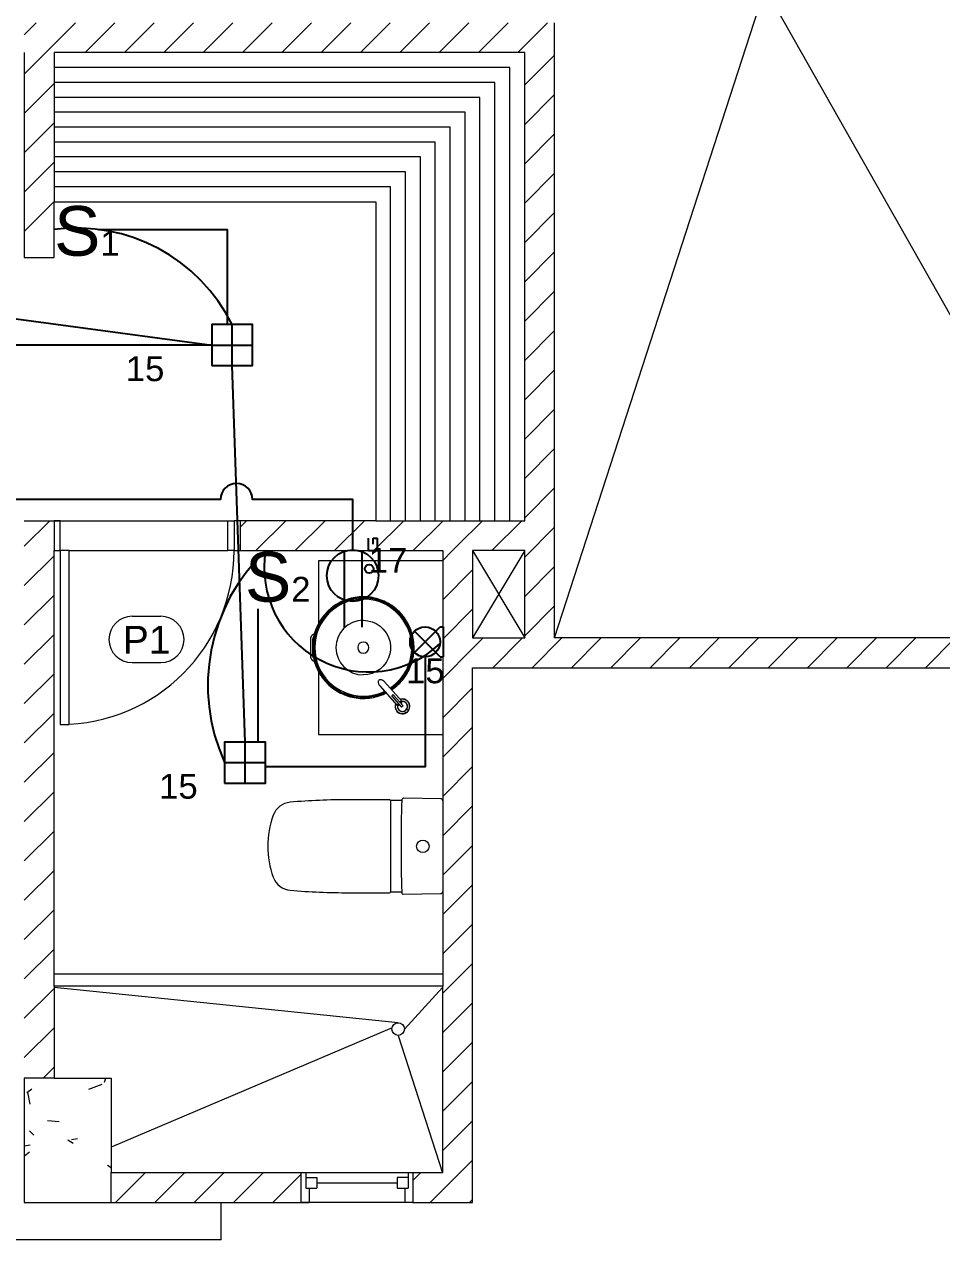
# Model space of a CAD drawing. Header units: inches. Extents: x 131 to 82119, y 71 to 16923.
# Drawn here: x 178.834 to 182.529, y 85.941 to 90.834 of the extents above; entities that cross this region are included whole.
import ezdxf
from ezdxf.enums import TextEntityAlignment as Align

# ---------------------------------------------------------------- set-up
doc = ezdxf.new("R2010")
doc.units = ezdxf.units.IN
doc.header["$MEASUREMENT"] = 0
doc.linetypes.add('HIDDEN', pattern=[9.525, 6.35, -3.175])
for name, color, linetype, lineweight in [('A-DETL-____-THIN', 151, 'Continuous', 18), ('A-DOOR-____-IDEN', 31, 'Continuous', 18), ('A-DOOR-____-MCUT', 31, 'Continuous', 18), ('A-DOOR-____-OTLN', 31, 'Continuous', 18), ('A-DOOR-FRAM-MCUT', 31, 'Continuous', 18), ('A-FLOR-____-OTLN', 192, 'Continuous', 18), ('A-GLAZ-____-MCUT', 151, 'Continuous', 18), ('A-GLAZ-____-OTLN', 151, 'Continuous', 18), ('A-WALL-____-MCUT', 113, 'Continuous', 18), ('A-WALL-____-OTLN', 113, 'Continuous', 18), ('A-WALL-____-PATT', 111, 'Continuous', 18), ('DUCTO-PARED O TECHO', 7, 'Continuous', 25), ('P-SANR-FIXT-OTLN', 6, 'Continuous', 18), ('S-COLS-____-MCUT', 52, 'Continuous', 18), ('S-COLS-____-OTLN', 52, 'Continuous', 18), ('SIMBOLOGIA', 150, 'Continuous', 25)]:
    doc.layers.add(name, color=color, linetype=linetype, lineweight=lineweight)
for name, color, linetype in [('BLOQUES TOMAS Y LUCES', 140, 'Continuous'), ('INTERRUPTORES', 6, 'Continuous'), ('LAMPARAS', 20, 'Continuous'), ('LUCES Y TOMAS', 5, 'Continuous'), ('Retorno', 5, 'HIDDEN')]:
    doc.layers.add(name, color=color, linetype=linetype)
doc.styles.add('Arial_3', font='arial.ttf', dxfattribs={"height": 0.3375})
doc.styles.get("Standard").update_dxf_attribs({"font": 'arial.ttf'})
pattern_1 = [(45, (192.38889, 101.49544), (-0.07919596, 0.07919596), [])]

# ---------------------------------------------------------------- blocks, each defined once
blk = doc.blocks.new('Puertas Revit Lisas - 0_75  x 2_70-1766043-ARQ-P2')
at = {"layer": 'A-DOOR-____-MCUT'}
for p, q in [((0.35, 0.756825), (0.315, 0.756825)), ((0.315, 0.756825), (0.315, 0.056825)), ((0.35, 0.056825), (0.35, 0.756825)), ((0.315, 0.056825), (0.35, 0.056825))]:
    blk.add_line(p, q, dxfattribs=at)
at = {"layer": 'A-DOOR-____-OTLN'}
blk.add_arc((0.35, 0.056825), 0.7, 90, 180, dxfattribs=at)
at = {"layer": 'A-DOOR-FRAM-MCUT'}
for p, q in [((-0.35, 0.056825), (-0.375, 0.056825)), ((-0.375, 0.056825), (-0.375, -0.063175)), ((-0.35, -0.063175), (-0.35, 0.056825)), ((0.35, 0.056825), (0.35, -0.063175)), ((0.375, 0.056825), (0.35, 0.056825)), ((0.375, -0.063175), (0.375, 0.056825)), ((-0.375, -0.063175), (-0.35, -0.063175)), ((0.35, -0.063175), (0.375, -0.063175))]:
    blk.add_line(p, q, dxfattribs=at)
blk = doc.blocks.new('Sanitary-Equipment_Duravit_Toilet-Close-Coupled_215609 - 215609 White Alpin-689622-ARQ-P2')
at = {"layer": 'P-SANR-FIXT-OTLN'}
for p, q in [((-0.1914, -0.0078), (-0.194, -0.1565)), ((0.1928, -0.1587), (0.1902, -0.0088)), ((-0.1857, -0.165), (-0.1846, -0.165)), ((-0.1846, -0.165), (-0.1846, -0.21)), ((0.1834, -0.21), (0.1834, -0.165)), ((0.1834, -0.165), (0.1866, -0.165)), ((-0.1875, -0.2125), (-0.1875, -0.3771)), ((-0.1846, -0.21), (0.1834, -0.21)), ((0.1868, -0.3771), (0.1868, -0.215))]:
    blk.add_line(p, q, dxfattribs=at)
blk.add_circle((0, -0.08), 0.025, dxfattribs=at)
for centre, radius, start, end in [((-0.1835, -0.0079), 0.00793, 90, 179), ((0.1812, -0.0089), 0.00894, 1, 90), ((-0.1857, -0.1567), 0.0083, 179, 270), ((-0.0012, 5.889), 6.0568, 268.25421, 271.74579), ((0.1866, -0.1588), 0.00613, 270, 1), ((-0.1826, -0.2151), 0.00547, 111.2631, 152.3244), ((0.1814, -0.2151), 0.00547, 0.9602, 68.7369), ((2.6453, -0.3771), 2.8328, 180, 184.8004), ((-2.6459, -0.3771), 2.8328, 355.1996, 360), ((-0.0978, -0.6075), 0.08, 184.8004, 250.2972), ((0.0972, -0.6075), 0.08, 289.7028, 355.1996), ((-0.0003, -0.3352), 0.3692, 250.2972, 289.7028)]:
    blk.add_arc(centre, radius, start, end, dxfattribs=at)
blk = doc.blocks.new('Single_Sink_Vanity_15616 - 500x700mm-1458960-ARQ-P2')
at = {"layer": 'P-SANR-FIXT-OTLN'}
for p, q in [((-0.0961, 0.25), (-0.35, 0.25)), ((-0.35, 0.25), (-0.35, -0.25)), ((0.035, 0.2825), (-0.035, 0.2825)), ((-0.035, 0.2725), (-0.017, 0.2725)), ((0.017, 0.2725), (0.035, 0.2725)), ((0.35, 0.25), (0.0961, 0.25)), ((0.35, -0.25), (0.35, 0.25)), ((-0.154, 0.0036), (-0.2324, -0.067)), ((-0.1953, -0.0448), (-0.2395, -0.0846)), ((-0.2157, -0.0856), (-0.1373, -0.015)), ((-0.2568, -0.0957), (-0.2626, -0.1009)), ((-0.2339, -0.0907), (-0.2395, -0.0846)), ((-0.2339, -0.0907), (-0.1898, -0.051)), ((-0.2533, -0.1112), (-0.2475, -0.106))]:
    blk.add_line(p, q, dxfattribs=at)
at = {"layer": 'P-SANR-FIXT-OTLN', "flags": 128}
for points in [[(0.2047, 0.07), (0.2045, 0.0782), (0.204, 0.0864), (0.2032, 0.0945), (0.202, 0.1026), (0.2006, 0.1107), (0.1988, 0.1186), (0.1967, 0.1266), (0.1943, 0.1344), (0.1915, 0.1421), (0.1885, 0.1497), (0.1852, 0.1572), (0.1815, 0.1645), (0.1776, 0.1717), (0.1734, 0.1787), (0.1689, 0.1856), (0.1641, 0.1922), (0.1591, 0.1987), (0.1539, 0.2049), (0.1483, 0.211), (0.1426, 0.2168), (0.1366, 0.2224), (0.1304, 0.2277), (0.124, 0.2328), (0.1174, 0.2376), (0.1106, 0.2422), (0.1036, 0.2465), (0.0965, 0.2505), (0.0892, 0.2542), (0.0817, 0.2576), (0.0742, 0.2607), (0.0665, 0.2636), (0.0587, 0.2661), (0.0508, 0.2682), (0.0428, 0.2701), (0.0348, 0.2717), (0.0267, 0.2729), (0.0186, 0.2738), (0.0104, 0.2744), (0.0022, 0.2746), (-0.006, 0.2746), (-0.0142, 0.2742), (-0.0223, 0.2734), (-0.0304, 0.2724), (-0.0385, 0.271), (-0.0465, 0.2693), (-0.0544, 0.2673), (-0.0623, 0.2649), (-0.07, 0.2623), (-0.0777, 0.2593), (-0.0852, 0.2561), (-0.0925, 0.2525), (-0.0998, 0.2487), (-0.1068, 0.2446), (-0.1137, 0.2401), (-0.1204, 0.2355), (-0.127, 0.2305), (-0.1333, 0.2253), (-0.1394, 0.2199), (-0.1453, 0.2142), (-0.1509, 0.2082), (-0.1563, 0.2021), (-0.1615, 0.1957), (-0.1664, 0.1892), (-0.171, 0.1824), (-0.1754, 0.1755), (-0.1794, 0.1684), (-0.1832, 0.1611), (-0.1867, 0.1537), (-0.1899, 0.1462), (-0.1928, 0.1386), (-0.1954, 0.1308), (-0.1977, 0.1229), (-0.1996, 0.115), (-0.2013, 0.107), (-0.2026, 0.0989), (-0.2036, 0.0908), (-0.2043, 0.0826), (-0.2046, 0.0744), (-0.2047, 0.07)], [(0.1997, 0.07), (0.1995, 0.078), (0.199, 0.086), (0.1982, 0.0939), (0.1971, 0.1018), (0.1957, 0.1097), (0.1939, 0.1175), (0.1919, 0.1252), (0.1895, 0.1328), (0.1869, 0.1403), (0.1839, 0.1477), (0.1806, 0.155), (0.1771, 0.1622), (0.1733, 0.1692), (0.1692, 0.1761), (0.1648, 0.1827), (0.1601, 0.1892), (0.1552, 0.1955), (0.1501, 0.2016), (0.1447, 0.2075), (0.1391, 0.2132), (0.1333, 0.2187), (0.1272, 0.2239), (0.121, 0.2288), (0.1145, 0.2336), (0.1079, 0.238), (0.1011, 0.2422), (0.0941, 0.2461), (0.087, 0.2497), (0.0797, 0.253), (0.0723, 0.2561), (0.0648, 0.2588), (0.0572, 0.2613), (0.0495, 0.2634), (0.0418, 0.2652), (0.0339, 0.2667), (0.026, 0.2679), (0.0181, 0.2688), (0.0101, 0.2694), (0.0022, 0.2696), (-0.0058, 0.2696), (-0.0138, 0.2692), (-0.0218, 0.2685), (-0.0297, 0.2674), (-0.0375, 0.2661), (-0.0454, 0.2644), (-0.0531, 0.2625), (-0.0608, 0.2602), (-0.0683, 0.2576), (-0.0758, 0.2547), (-0.0831, 0.2515), (-0.0903, 0.2481), (-0.0973, 0.2443), (-0.1042, 0.2403), (-0.1109, 0.236), (-0.1175, 0.2314), (-0.1239, 0.2266), (-0.13, 0.2215), (-0.136, 0.2162), (-0.1417, 0.2106), (-0.1472, 0.2049), (-0.1525, 0.1989), (-0.1575, 0.1927), (-0.1623, 0.1863), (-0.1668, 0.1797), (-0.1711, 0.1729), (-0.1751, 0.166), (-0.1788, 0.1589), (-0.1822, 0.1517), (-0.1853, 0.1443), (-0.1881, 0.1369), (-0.1906, 0.1293), (-0.1929, 0.1216), (-0.1948, 0.1139), (-0.1964, 0.1061), (-0.1977, 0.0982), (-0.1986, 0.0902), (-0.1993, 0.0823), (-0.1996, 0.0743), (-0.1997, 0.07)], [(-0.035, 0.2825), (-0.0358, 0.2825), (-0.0366, 0.2824), (-0.0374, 0.2824), (-0.0382, 0.2822), (-0.039, 0.2821), (-0.0398, 0.2819), (-0.0405, 0.2817), (-0.0413, 0.2815), (-0.042, 0.2812), (-0.0428, 0.2809), (-0.0435, 0.2806), (-0.0442, 0.2802), (-0.0449, 0.2799), (-0.0456, 0.2794), (-0.0463, 0.279), (-0.0469, 0.2785), (-0.0476, 0.2781), (-0.0482, 0.2775), (-0.0488, 0.277), (-0.0493, 0.2764), (-0.0499, 0.2758), (-0.0504, 0.2752), (-0.0509, 0.2746), (-0.0514, 0.274), (-0.0518, 0.2733), (-0.0522, 0.2726), (-0.0526, 0.2719), (-0.053, 0.2712), (-0.0533, 0.2705), (-0.0536, 0.2697), (-0.0539, 0.269), (-0.0542, 0.2682), (-0.0544, 0.2675), (-0.0546, 0.2667)], [(-0.0493, 0.2764), (-0.0499, 0.2758), (-0.0504, 0.2752), (-0.0509, 0.2746), (-0.0514, 0.274), (-0.0518, 0.2733), (-0.0522, 0.2726), (-0.0526, 0.2719), (-0.053, 0.2712), (-0.0533, 0.2705), (-0.0536, 0.2697), (-0.0539, 0.269), (-0.0542, 0.2682), (-0.0544, 0.2675), (-0.0546, 0.2667)], [(-0.035, 0.2825), (-0.0358, 0.2825), (-0.0366, 0.2824), (-0.0374, 0.2824), (-0.0382, 0.2822), (-0.039, 0.2821), (-0.0398, 0.2819), (-0.0405, 0.2817), (-0.0413, 0.2815), (-0.042, 0.2812), (-0.0428, 0.2809), (-0.0435, 0.2806), (-0.0442, 0.2802), (-0.0449, 0.2799), (-0.0456, 0.2794), (-0.0463, 0.279), (-0.0469, 0.2785), (-0.0476, 0.2781), (-0.0482, 0.2775), (-0.0488, 0.277)], [(-0.042, 0.2697), (-0.0417, 0.2699), (-0.0414, 0.2702), (-0.0411, 0.2705), (-0.0407, 0.2707), (-0.0404, 0.2709), (-0.0401, 0.2711), (-0.0397, 0.2713), (-0.0394, 0.2715), (-0.039, 0.2717), (-0.0386, 0.2718), (-0.0382, 0.272), (-0.0379, 0.2721), (-0.0375, 0.2722), (-0.0371, 0.2723), (-0.0367, 0.2724), (-0.0363, 0.2724), (-0.0359, 0.2725), (-0.0355, 0.2725), (-0.0351, 0.2725), (-0.035, 0.2725)], [(0.0489, 0.2768), (0.0483, 0.2774), (0.0477, 0.2779), (0.0471, 0.2784), (0.0465, 0.2789), (0.0458, 0.2793), (0.0451, 0.2797), (0.0444, 0.2801), (0.0437, 0.2805), (0.043, 0.2808), (0.0422, 0.2811), (0.0415, 0.2814), (0.0407, 0.2817), (0.04, 0.2819), (0.0392, 0.2821), (0.0384, 0.2822), (0.0376, 0.2823), (0.0368, 0.2824), (0.036, 0.2825), (0.0352, 0.2825), (0.035, 0.2825)], [(0.0546, 0.2665), (0.0544, 0.2673), (0.0542, 0.268), (0.054, 0.2688), (0.0537, 0.2695), (0.0534, 0.2703), (0.0531, 0.271), (0.0527, 0.2717), (0.0524, 0.2724), (0.0519, 0.2731), (0.0515, 0.2738), (0.051, 0.2744), (0.0506, 0.2751), (0.05, 0.2757), (0.0495, 0.2763), (0.0489, 0.2768), (0.0483, 0.2774), (0.0477, 0.2779), (0.0471, 0.2784), (0.0465, 0.2789), (0.0458, 0.2793), (0.0451, 0.2797), (0.0444, 0.2801), (0.0437, 0.2805), (0.043, 0.2808), (0.0422, 0.2811), (0.0415, 0.2814), (0.0407, 0.2817), (0.04, 0.2819), (0.0392, 0.2821), (0.0384, 0.2822), (0.0376, 0.2823), (0.0368, 0.2824), (0.036, 0.2825), (0.0352, 0.2825), (0.035, 0.2825)], [(0.035, 0.2725), (0.0354, 0.2725), (0.0358, 0.2725), (0.0362, 0.2724), (0.0366, 0.2724), (0.037, 0.2723), (0.0374, 0.2722), (0.0378, 0.2721), (0.0381, 0.272), (0.0385, 0.2719), (0.0389, 0.2717), (0.0393, 0.2715), (0.0396, 0.2714), (0.04, 0.2712), (0.0403, 0.271), (0.0406, 0.2708), (0.041, 0.2705), (0.0413, 0.2703), (0.0416, 0.27), (0.0419, 0.2697), (0.0422, 0.2695)], [(0.0546, 0.2665), (0.0544, 0.2673), (0.0542, 0.268), (0.054, 0.2688), (0.0537, 0.2695), (0.0534, 0.2703), (0.0531, 0.271), (0.0527, 0.2717), (0.0524, 0.2724), (0.0519, 0.2731), (0.0515, 0.2738), (0.051, 0.2744), (0.0506, 0.2751), (0.05, 0.2757), (0.0495, 0.2763)], [(-0.2047, 0.07), (-0.2045, 0.0618), (-0.204, 0.0536), (-0.2032, 0.0455), (-0.202, 0.0374), (-0.2006, 0.0293), (-0.1988, 0.0214), (-0.1967, 0.0134), (-0.1943, 0.0056), (-0.1915, -0.0021), (-0.1885, -0.0097), (-0.1852, -0.0172), (-0.1825, -0.0224)], [(-0.1997, 0.07), (-0.1995, 0.062), (-0.199, 0.054), (-0.1982, 0.0461), (-0.1971, 0.0382), (-0.1957, 0.0303), (-0.1939, 0.0225), (-0.1919, 0.0148), (-0.1895, 0.0072), (-0.1869, -0.0003), (-0.1839, -0.0077), (-0.1806, -0.015), (-0.1787, -0.019)], [(-0.1699, -0.044), (-0.1689, -0.0456), (-0.1641, -0.0522), (-0.1591, -0.0587), (-0.1539, -0.0649), (-0.1483, -0.071), (-0.1426, -0.0768), (-0.1366, -0.0824), (-0.1304, -0.0877), (-0.124, -0.0928), (-0.1174, -0.0976), (-0.1106, -0.1022), (-0.1036, -0.1065), (-0.0965, -0.1105), (-0.0892, -0.1142), (-0.0817, -0.1176), (-0.0742, -0.1207), (-0.0665, -0.1236), (-0.0587, -0.1261), (-0.0508, -0.1282), (-0.0428, -0.1301), (-0.0348, -0.1317), (-0.0267, -0.1329), (-0.0186, -0.1338), (-0.0104, -0.1344), (-0.0022, -0.1346), (0.006, -0.1346), (0.0142, -0.1342), (0.0223, -0.1334), (0.0304, -0.1324), (0.0385, -0.131), (0.0465, -0.1293), (0.0544, -0.1273), (0.0623, -0.1249), (0.07, -0.1223), (0.0777, -0.1193), (0.0852, -0.1161), (0.0925, -0.1125), (0.0998, -0.1087), (0.1068, -0.1046), (0.1137, -0.1001), (0.1204, -0.0955), (0.127, -0.0905), (0.1333, -0.0853), (0.1394, -0.0799), (0.1453, -0.0742), (0.1509, -0.0682), (0.1563, -0.0621), (0.1615, -0.0557), (0.1664, -0.0492), (0.171, -0.0424), (0.1754, -0.0355), (0.1794, -0.0284), (0.1832, -0.0211), (0.1867, -0.0137), (0.1899, -0.0062), (0.1928, 0.0014), (0.1954, 0.0092), (0.1977, 0.0171), (0.1996, 0.025), (0.2013, 0.033), (0.2026, 0.0411), (0.2036, 0.0492), (0.2043, 0.0574), (0.2046, 0.0656), (0.2047, 0.07)], [(-0.1662, -0.0406), (-0.1648, -0.0427), (-0.1601, -0.0492), (-0.1552, -0.0555), (-0.1501, -0.0616), (-0.1447, -0.0675), (-0.1391, -0.0732), (-0.1333, -0.0787), (-0.1272, -0.0839), (-0.121, -0.0888), (-0.1145, -0.0936), (-0.1079, -0.098), (-0.1011, -0.1022), (-0.0941, -0.1061), (-0.087, -0.1097), (-0.0797, -0.113), (-0.0723, -0.1161), (-0.0648, -0.1188), (-0.0572, -0.1213), (-0.0495, -0.1234), (-0.0418, -0.1252), (-0.0339, -0.1267), (-0.026, -0.1279), (-0.0181, -0.1288), (-0.0101, -0.1294), (-0.0022, -0.1296), (0.0058, -0.1296), (0.0138, -0.1292), (0.0218, -0.1285), (0.0297, -0.1274), (0.0375, -0.1261), (0.0454, -0.1244), (0.0531, -0.1225), (0.0608, -0.1202), (0.0683, -0.1176), (0.0758, -0.1147), (0.0831, -0.1115), (0.0903, -0.1081), (0.0973, -0.1043), (0.1042, -0.1003), (0.1109, -0.096), (0.1175, -0.0914), (0.1239, -0.0866), (0.13, -0.0815), (0.136, -0.0762), (0.1417, -0.0706), (0.1472, -0.0649), (0.1525, -0.0589), (0.1575, -0.0527), (0.1623, -0.0463), (0.1668, -0.0397), (0.1711, -0.0329), (0.1751, -0.026), (0.1788, -0.0189), (0.1822, -0.0117), (0.1853, -0.0043), (0.1881, 0.0031), (0.1906, 0.0107), (0.1929, 0.0184), (0.1948, 0.0261), (0.1964, 0.0339), (0.1977, 0.0418), (0.1986, 0.0498), (0.1993, 0.0577), (0.1996, 0.0657), (0.1997, 0.07)], [(0.1099, 0.07), (0.1084, 0.0519), (0.1039, 0.0343), (0.0966, 0.0177), (0.0867, 0.0025), (0.0744, -0.0108), (0.0601, -0.022), (0.0441, -0.0306), (0.027, -0.0365), (0.0091, -0.0395), (-0.0091, -0.0395), (-0.027, -0.0365), (-0.0441, -0.0306), (-0.0601, -0.022), (-0.0744, -0.0108), (-0.0867, 0.0025), (-0.0966, 0.0177), (-0.1039, 0.0343), (-0.1084, 0.0519), (-0.11, 0.07)], [(-0.1314, 0.0071), (-0.1333, 0.0087), (-0.1357, 0.0097), (-0.1385, 0.0101), (-0.1415, 0.0099), (-0.1447, 0.0092), (-0.1479, 0.0078), (-0.1511, 0.0059), (-0.154, 0.0036)], [(-0.1373, -0.015), (-0.1346, -0.0123), (-0.1325, -0.0094), (-0.1308, -0.0063), (-0.1297, -0.0032), (-0.1292, -0.0002), (-0.1293, 0.0026), (-0.1301, 0.0051), (-0.1314, 0.0071)], [(-0.1898, -0.051), (-0.1904, -0.0494), (-0.1912, -0.0479), (-0.1924, -0.0466), (-0.1937, -0.0456), (-0.1953, -0.0448)], [(-0.2256, -0.0609), (-0.2266, -0.0605), (-0.2276, -0.0602), (-0.2288, -0.0598), (-0.2299, -0.0595), (-0.231, -0.0593), (-0.2321, -0.0591), (-0.2333, -0.0589), (-0.2344, -0.0588), (-0.2356, -0.0587), (-0.2368, -0.0587), (-0.2379, -0.0587), (-0.2391, -0.0588), (-0.2402, -0.0589), (-0.2414, -0.0591), (-0.2425, -0.0593), (-0.2436, -0.0596), (-0.2448, -0.0599), (-0.2459, -0.0602), (-0.247, -0.0606), (-0.248, -0.061), (-0.2491, -0.0615), (-0.2501, -0.062), (-0.2512, -0.0626), (-0.2521, -0.0632), (-0.2531, -0.0638), (-0.2541, -0.0645), (-0.255, -0.0652), (-0.2559, -0.0659), (-0.2567, -0.0667), (-0.2575, -0.0675), (-0.2583, -0.0684), (-0.2591, -0.0693), (-0.2598, -0.0702), (-0.2605, -0.0711), (-0.2611, -0.0721), (-0.2617, -0.0731), (-0.2623, -0.0741), (-0.2628, -0.0751), (-0.2633, -0.0762), (-0.2637, -0.0772), (-0.2641, -0.0783), (-0.2645, -0.0794), (-0.2648, -0.0805), (-0.265, -0.0817), (-0.2653, -0.0828), (-0.2654, -0.084), (-0.2656, -0.0851), (-0.2656, -0.0863), (-0.2657, -0.0874), (-0.2657, -0.0886), (-0.2656, -0.0897), (-0.2655, -0.0909), (-0.2653, -0.092), (-0.2651, -0.0932), (-0.2649, -0.0943), (-0.2646, -0.0954), (-0.2643, -0.0966), (-0.2639, -0.0976), (-0.2635, -0.0987), (-0.263, -0.0998), (-0.2625, -0.1008)], [(-0.2245, -0.0712), (-0.2252, -0.0708), (-0.2259, -0.0703), (-0.2266, -0.0699), (-0.2273, -0.0695), (-0.228, -0.0692), (-0.2288, -0.0688), (-0.2295, -0.0685), (-0.2303, -0.0683), (-0.2311, -0.068), (-0.2319, -0.0678), (-0.2327, -0.0676), (-0.2335, -0.0675), (-0.2343, -0.0674), (-0.2351, -0.0673), (-0.2359, -0.0672), (-0.2367, -0.0672), (-0.2376, -0.0672), (-0.2384, -0.0673), (-0.2392, -0.0674), (-0.24, -0.0675), (-0.2408, -0.0676), (-0.2416, -0.0678), (-0.2424, -0.068), (-0.2432, -0.0683), (-0.2439, -0.0686), (-0.2447, -0.0689), (-0.2455, -0.0692), (-0.2462, -0.0696), (-0.2469, -0.07), (-0.2476, -0.0704), (-0.2483, -0.0708), (-0.2489, -0.0713), (-0.2496, -0.0718), (-0.2502, -0.0723), (-0.2508, -0.0729), (-0.2514, -0.0735), (-0.252, -0.0741), (-0.2525, -0.0747), (-0.253, -0.0753), (-0.2535, -0.076), (-0.2539, -0.0767), (-0.2544, -0.0774), (-0.2548, -0.0781), (-0.2551, -0.0788), (-0.2555, -0.0796), (-0.2558, -0.0803), (-0.2561, -0.0811), (-0.2563, -0.0819), (-0.2565, -0.0826), (-0.2567, -0.0834), (-0.2569, -0.0842), (-0.257, -0.0851), (-0.2571, -0.0859), (-0.2571, -0.0867), (-0.2571, -0.0875), (-0.2571, -0.0883), (-0.2571, -0.0891), (-0.257, -0.0899), (-0.2569, -0.0908), (-0.2568, -0.0916)], [(-0.2249, -0.0716), (-0.2255, -0.0711), (-0.2262, -0.0707), (-0.2269, -0.0703), (-0.2276, -0.0699), (-0.2283, -0.0695), (-0.2291, -0.0692), (-0.2298, -0.0689), (-0.2306, -0.0686), (-0.2313, -0.0684), (-0.2321, -0.0682), (-0.2329, -0.068), (-0.2337, -0.0679), (-0.2345, -0.0678), (-0.2353, -0.0677), (-0.2361, -0.0676), (-0.2369, -0.0676), (-0.2377, -0.0676), (-0.2385, -0.0677), (-0.2393, -0.0678), (-0.2401, -0.0679), (-0.2409, -0.068), (-0.2417, -0.0682), (-0.2425, -0.0684), (-0.2433, -0.0687), (-0.244, -0.0689), (-0.2448, -0.0692), (-0.2455, -0.0696), (-0.2463, -0.0699), (-0.247, -0.0703), (-0.2477, -0.0707), (-0.2483, -0.0712), (-0.249, -0.0717), (-0.2496, -0.0722), (-0.2502, -0.0727), (-0.2508, -0.0732), (-0.2514, -0.0738), (-0.252, -0.0744), (-0.2525, -0.075), (-0.253, -0.0756), (-0.2535, -0.0763), (-0.2539, -0.077), (-0.2543, -0.0776), (-0.2547, -0.0784), (-0.2551, -0.0791), (-0.2554, -0.0798), (-0.2557, -0.0806), (-0.256, -0.0813), (-0.2563, -0.0821), (-0.2565, -0.0829), (-0.2567, -0.0837), (-0.2568, -0.0844), (-0.2569, -0.0852), (-0.257, -0.0861), (-0.2571, -0.0869), (-0.2571, -0.0877), (-0.2571, -0.0885), (-0.257, -0.0893), (-0.257, -0.0901), (-0.2569, -0.0909), (-0.2567, -0.0917), (-0.2566, -0.0925), (-0.2564, -0.0933), (-0.2561, -0.094), (-0.2559, -0.0948), (-0.2556, -0.0956), (-0.2552, -0.0963), (-0.2549, -0.097), (-0.2545, -0.0977), (-0.2541, -0.0984), (-0.2537, -0.0991), (-0.2532, -0.0998), (-0.2527, -0.1004), (-0.2522, -0.101), (-0.2519, -0.1014)], [(-0.2562, -0.0939), (-0.2559, -0.0947), (-0.2556, -0.0955), (-0.2553, -0.0962), (-0.2549, -0.097), (-0.2545, -0.0977), (-0.2541, -0.0984), (-0.2537, -0.0991), (-0.2532, -0.0997), (-0.2527, -0.1004), (-0.2522, -0.101), (-0.2519, -0.1014)], [(-0.253, -0.1116), (-0.252, -0.1123), (-0.251, -0.1128), (-0.25, -0.1134), (-0.249, -0.1139), (-0.2479, -0.1144), (-0.2468, -0.1148), (-0.2458, -0.1152), (-0.2446, -0.1155), (-0.2435, -0.1158), (-0.2424, -0.1161), (-0.2413, -0.1163), (-0.2401, -0.1164), (-0.239, -0.1166), (-0.2378, -0.1166), (-0.2366, -0.1166), (-0.2355, -0.1166), (-0.2343, -0.1165), (-0.2332, -0.1164), (-0.232, -0.1163), (-0.2309, -0.1161), (-0.2298, -0.1158), (-0.2286, -0.1155), (-0.2275, -0.1152), (-0.2264, -0.1148), (-0.2254, -0.1143), (-0.2243, -0.1139), (-0.2233, -0.1133), (-0.2222, -0.1128), (-0.2213, -0.1122), (-0.2203, -0.1115), (-0.2193, -0.1109), (-0.2184, -0.1102), (-0.2175, -0.1094), (-0.2167, -0.1086), (-0.2159, -0.1078), (-0.2151, -0.107), (-0.2143, -0.1061), (-0.2136, -0.1052), (-0.2129, -0.1042), (-0.2123, -0.1033), (-0.2117, -0.1023), (-0.2111, -0.1013), (-0.2106, -0.1002), (-0.2101, -0.0992), (-0.2097, -0.0981), (-0.2093, -0.097), (-0.2089, -0.0959), (-0.2086, -0.0948), (-0.2084, -0.0937), (-0.2081, -0.0925), (-0.208, -0.0914), (-0.2078, -0.0902), (-0.2078, -0.0891), (-0.2077, -0.0879), (-0.2077, -0.0868), (-0.2078, -0.0856), (-0.2079, -0.0845), (-0.2081, -0.0833), (-0.2083, -0.0822), (-0.2085, -0.081), (-0.2088, -0.0799)], [(-0.2519, -0.1014), (-0.2513, -0.102), (-0.2508, -0.1025), (-0.2502, -0.1031), (-0.2496, -0.1036), (-0.2489, -0.1041), (-0.2483, -0.1045), (-0.2476, -0.105), (-0.2469, -0.1054), (-0.2462, -0.1058), (-0.2454, -0.1061), (-0.2447, -0.1065), (-0.244, -0.1068), (-0.2432, -0.107), (-0.2424, -0.1073), (-0.2416, -0.1075), (-0.2409, -0.1077), (-0.2401, -0.1078), (-0.2393, -0.1079), (-0.2385, -0.108), (-0.2376, -0.108), (-0.2368, -0.108), (-0.236, -0.108), (-0.2352, -0.108), (-0.2344, -0.1079), (-0.2336, -0.1078), (-0.2328, -0.1076), (-0.232, -0.1075), (-0.2313, -0.1072), (-0.2305, -0.107), (-0.2297, -0.1067), (-0.229, -0.1064), (-0.2282, -0.1061), (-0.2275, -0.1057), (-0.2268, -0.1054), (-0.2261, -0.1049), (-0.2254, -0.1045), (-0.2248, -0.104), (-0.2241, -0.1035), (-0.2235, -0.103), (-0.2229, -0.1025), (-0.2224, -0.1019), (-0.2218, -0.1013), (-0.2213, -0.1007), (-0.2208, -0.1), (-0.2203, -0.0994), (-0.2199, -0.0987), (-0.2194, -0.098), (-0.219, -0.0973), (-0.2187, -0.0966), (-0.2183, -0.0959), (-0.218, -0.0951), (-0.2178, -0.0944), (-0.2175, -0.0936), (-0.2173, -0.0928), (-0.2171, -0.092), (-0.217, -0.0912), (-0.2168, -0.0904), (-0.2168, -0.0896), (-0.2167, -0.0888), (-0.2167, -0.088), (-0.2167, -0.0872), (-0.2167, -0.0864), (-0.2168, -0.0856), (-0.2169, -0.0848), (-0.217, -0.084), (-0.2172, -0.0832), (-0.2174, -0.0824), (-0.2176, -0.0816), (-0.2179, -0.0809), (-0.2182, -0.0801), (-0.2185, -0.0794), (-0.2189, -0.0787), (-0.2193, -0.0779)], [(-0.2326, -0.0676), (-0.2305, -0.0682), (-0.2283, -0.069), (-0.2263, -0.0701)], [(-0.2232, -0.103), (-0.2226, -0.1025), (-0.222, -0.1019), (-0.2214, -0.1013), (-0.2209, -0.1007), (-0.2204, -0.1), (-0.2199, -0.0994), (-0.2195, -0.0987), (-0.219, -0.098), (-0.2186, -0.0973), (-0.2183, -0.0965), (-0.2179, -0.0958), (-0.2176, -0.095), (-0.2173, -0.0943), (-0.2171, -0.0935), (-0.2169, -0.0927), (-0.2167, -0.0919), (-0.2165, -0.0911), (-0.2164, -0.0903), (-0.2163, -0.0895), (-0.2163, -0.0887), (-0.2163, -0.0879), (-0.2163, -0.087), (-0.2163, -0.0862), (-0.2164, -0.0854), (-0.2165, -0.0846), (-0.2166, -0.0838), (-0.2168, -0.083), (-0.217, -0.0822), (-0.2172, -0.0814), (-0.2175, -0.0806), (-0.2178, -0.0799), (-0.2181, -0.0791), (-0.2185, -0.0784), (-0.2189, -0.0777)], [(-0.2181, -0.0792), (-0.2173, -0.0813), (-0.2167, -0.0835), (-0.2163, -0.0857)], [(-0.2519, -0.1014), (-0.2513, -0.102), (-0.2508, -0.1025), (-0.2501, -0.1031), (-0.2495, -0.1036), (-0.2489, -0.1041), (-0.2482, -0.1046), (-0.2475, -0.105), (-0.2468, -0.1054), (-0.2461, -0.1058), (-0.2454, -0.1062), (-0.2446, -0.1065), (-0.2439, -0.1068), (-0.2431, -0.1071), (-0.2423, -0.1073), (-0.2415, -0.1075), (-0.2407, -0.1077), (-0.2399, -0.1079), (-0.2391, -0.108), (-0.2383, -0.1081), (-0.2375, -0.1081), (-0.2367, -0.1081), (-0.2358, -0.1081), (-0.235, -0.1081), (-0.2342, -0.108), (-0.2334, -0.1079), (-0.2326, -0.1077), (-0.2318, -0.1075), (-0.231, -0.1073), (-0.2302, -0.1071), (-0.2295, -0.1068), (-0.2287, -0.1065), (-0.2279, -0.1062), (-0.2272, -0.1058), (-0.2265, -0.1054), (-0.2258, -0.105), (-0.2251, -0.1045), (-0.2245, -0.104), (-0.2238, -0.1035)]]:
    blk.add_lwpolyline(points, dxfattribs=at)
at = {"layer": 'P-SANR-FIXT-OTLN'}
for centre, radius, start, end in [((0, 0.07), 0.1953, 360, 180), ((0, 0.07), 0.2005, 50.9343, 128.8145), ((0, 0.07), 0.2005, 131.6832, 141.9231), ((0, 0.07), 0.2005, 38.0769, 48.1935), ((0, 0.07), 0.2005, 148.8462, 180), ((0, 0.07), 0.1099, 0, 180), ((0, 0.07), 0.2005, 0, 31.1538), ((0, 0.07), 0.2005, 180, 206.4934), ((0, 0.07), 0.1953, 180, 205.9973), ((0, 0.07), 0.1953, 213.416, 360), ((0, 0.07), 0.0225, 0, 180), ((0, 0.07), 0.0225, 180, 0), ((0, 0.07), 0.2005, 328.8462, 0), ((-0.2367, -0.0877), 0.03, 132, 312), ((-0.2367, -0.0877), 0.03, 66.8172, 132), ((-0.2563, -0.0962), 0.000762, 52.3065, 132.8002), ((-0.2563, -0.0962), 0.000762, 25.4752, 132.8002), ((-0.2367, -0.0877), 0.02, 55.1754, 222), ((-0.237, -0.0872), 0.0206, 205.1897, 238.8002), ((-0.2367, -0.0877), 0.02, 222, 28.8246), ((-0.2317, -0.0737), 0.0015, 132, 147), ((-0.2317, -0.0737), 0.0015, 87, 132), ((-0.2317, -0.0737), 0.0015, 252, 267), ((-0.2369, -0.0878), 0.0157, 58.7869, 68.9188), ((-0.2317, -0.0737), 0.0015, 297, 312), ((-0.2317, -0.0737), 0.0015, 312, 57), ((-0.2223, -0.0842), 0.0015, 177, 192), ((-0.2223, -0.0842), 0.0015, 132, 147), ((-0.2223, -0.0842), 0.0015, 27, 132), ((-0.2369, -0.0878), 0.0157, 17.882, 25.2131), ((-0.2369, -0.0878), 0.0157, 8.3249, 12.6673), ((-0.2223, -0.0842), 0.0015, 312, 357), ((-0.2367, -0.0877), 0.03, 312, 17.1828), ((0, 0.07), 0.2005, 218.0769, 228.1935), ((0, 0.07), 0.2005, 230.9343, 308.8145), ((0, 0.07), 0.2005, 311.6832, 321.9231), ((-0.2621, -0.1015), 0.000762, 132.7892, 209.8131), ((-0.2367, -0.0869), 0.03, 209.8131, 234.1869), ((-0.2538, -0.1106), 0.000762, 234.1869, 311.2108), ((-0.248, -0.1054), 0.000762, 311.1998, 351.5499), ((-0.248, -0.1054), 0.000762, 311.1998, 351.5499)]:
    blk.add_arc(centre, radius, start, end, dxfattribs=at)
for start_param, end_param in [(0, 0.226445), (5.225863, 6.283185), (3.141593, 4.198915), (2.915148, 3.141593)]:
    blk.add_ellipse((-0.224, -0.0763), major_axis=(-0.00836, 0.00929), ratio=0.224951, start_param=start_param, end_param=end_param, dxfattribs=at)
for points, knots in [([(-0.2307, -0.0748), (-0.2309, -0.075), (-0.2312, -0.0751), (-0.2316, -0.0752), (-0.2319, -0.0752), (-0.2323, -0.0751), (-0.2327, -0.0749), (-0.233, -0.0745), (-0.2332, -0.0741), (-0.2332, -0.0737), (-0.2332, -0.0734), (-0.2331, -0.0729), (-0.2329, -0.0727), (-0.2327, -0.0726)], [-1, -1, -1, -1, -0.833333, -0.791667, -0.75, -0.666667, -0.555556, -0.444444, -0.333333, -0.277778, -0.222222, -0.111111, 0, 0, 0, 0]), ([(-0.2327, -0.0726), (-0.2325, -0.0724), (-0.2322, -0.0722), (-0.2319, -0.0722), (-0.2316, -0.0722), (-0.2312, -0.0722), (-0.2308, -0.0725), (-0.2304, -0.0729), (-0.2303, -0.0733), (-0.2302, -0.0736), (-0.2302, -0.074), (-0.2304, -0.0744), (-0.2306, -0.0747), (-0.2307, -0.0748)], [-1, -1, -1, -1, -0.833333, -0.791667, -0.75, -0.666667, -0.555556, -0.444444, -0.333333, -0.277778, -0.222222, -0.111111, 0, 0, 0, 0]), ([(-0.2263, -0.0701), (-0.2264, -0.07), (-0.2266, -0.0699), (-0.227, -0.0697), (-0.2276, -0.0694), (-0.2281, -0.0691), (-0.2286, -0.0689), (-0.2291, -0.0687), (-0.2295, -0.0685), (-0.2299, -0.0684), (-0.2302, -0.0683), (-0.2305, -0.0682), (-0.2308, -0.0681), (-0.2312, -0.068), (-0.2317, -0.0678), (-0.2322, -0.0677), (-0.2325, -0.0677), (-0.2326, -0.0676)], [0.3643786, 0.3643786, 0.3643786, 0.3643786, 0.375, 0.4166667, 0.4583333, 0.5, 0.5416667, 0.5833333, 0.625, 0.6666667, 0.6875, 0.7083333, 0.75, 0.7916667, 0.8333333, 0.9166667, 1, 1, 1, 1]), ([(-0.2212, -0.0853), (-0.2214, -0.0854), (-0.2217, -0.0856), (-0.2221, -0.0857), (-0.2224, -0.0857), (-0.2228, -0.0856), (-0.2232, -0.0854), (-0.2235, -0.085), (-0.2237, -0.0845), (-0.2238, -0.084), (-0.2236, -0.0835), (-0.2234, -0.0832), (-0.2233, -0.0831)], [-1, -1, -1, -1, -0.888889, -0.777778, -0.722222, -0.666667, -0.555556, -0.444444, -0.333333, -0.222222, -0.111111, 0, 0, 0, 0]), ([(-0.2233, -0.0831), (-0.2232, -0.083), (-0.223, -0.0829), (-0.2228, -0.0828), (-0.2226, -0.0827), (-0.2224, -0.0827), (-0.2221, -0.0827), (-0.2218, -0.0827), (-0.2216, -0.0829), (-0.2213, -0.083), (-0.221, -0.0834), (-0.2208, -0.0839), (-0.2207, -0.0844), (-0.2209, -0.0849), (-0.2211, -0.0852), (-0.2212, -0.0853)], [-1, -1, -1, -1, -0.916667, -0.875, -0.833333, -0.791667, -0.75, -0.666667, -0.611111, -0.555556, -0.444444, -0.333333, -0.222222, -0.111111, 0, 0, 0, 0]), ([(-0.2163, -0.0857), (-0.2163, -0.0856), (-0.2164, -0.0853), (-0.2165, -0.0848), (-0.2165, -0.0843), (-0.2166, -0.0839), (-0.2167, -0.0835), (-0.2168, -0.083), (-0.2169, -0.0826), (-0.217, -0.0821), (-0.2172, -0.0816), (-0.2174, -0.081), (-0.2176, -0.0805), (-0.2178, -0.0799), (-0.218, -0.0795), (-0.2181, -0.0793), (-0.2181, -0.0792)], [0, 0, 0, 0, 0.0833333, 0.1666667, 0.2083333, 0.25, 0.2916667, 0.3333333, 0.375, 0.4166667, 0.4583333, 0.5, 0.5416667, 0.5833333, 0.625, 0.6354224, 0.6354224, 0.6354224, 0.6354224])]:
    blk.add_open_spline(points, degree=3, knots=knots, dxfattribs=at)
for points in [[(-0.2263, -0.0701), (-0.2257, -0.0704), (-0.2252, -0.0708), (-0.2246, -0.0712)], [(-0.219, -0.0774), (-0.2187, -0.078), (-0.2184, -0.0786), (-0.2181, -0.0792)]]:
    blk.add_open_spline(points, degree=3, dxfattribs=at)
blk = doc.blocks.new('M_Concrete-Rectangular-Column - Columna Concreto 0_35 x 0_50-V12-ARQ-P2')
at = {"layer": 'S-COLS-____-OTLN'}
h = blk.add_hatch(dxfattribs=at)
h.set_pattern_fill('FP_21', style=0, pattern_type=2)
h.set_pattern_definition([(50, (13.379, 15.154), (0.546432, -0.047308), [0.057, -0.629]), (355, (13.379, 15.154), (-0.105429, 0.57337), [0.046, -0.503]), (100.451, (13.425, 15.15), (0.440955, 0.525708), [0.049, -0.534]), (46.184, (13.379, 15.307), (0.813123, -0.12606), [0.086, -0.943]), (96.636, (13.447, 15.296), (0.711995, 0.742252), [0.073, -0.801]), (351.184, (13.379, 15.307), (0.71223, 0.742616), [0.069, -0.754]), (21, (13.456, 15.269), (0.454985, -0.306292), [0.057, -0.629]), (326, (13.456, 15.269), (0.185766, 0.552594), [0.046, -0.503]), (71.451, (13.494, 15.243), (0.640536, 0.246016), [0.049, -0.534]), (37.5, (13.379, 15.154), (0.009206, 0.2541166), [0.025, -0.472, 0.025, -0.485, -0.505]), (37.5, (13.379, 15.154), (0.009206, 0.2541166), [-1.007, 0.025, -0.48]), (7.5, (13.379, 15.154), (0.2004608, 0.3007382), [0.025, -0.266, 0.025, -0.46, -0.192]), (7.5, (13.379, 15.154), (0.2004608, 0.3007382), [-0.776, 0.025, -0.167]), (327.5, (13.209, 15.154), (0.406483, -0.0170776), [0.025, -0.165, 0.025, -0.569, -0.789]), (327.5, (13.209, 15.154), (0.406483, -0.0170776), [-0.785, 0.025, -0.764]), (317.5, (13.133, 15.154), (0.4439987, 0.076008), [0.025, -0.223, 0.025, -0.37, -0.56]), (317.5, (13.133, 15.154), (0.4439987, 0.076008), [-0.642, 0.025, -0.535])])
h.paths.add_polyline_path([(-0.175, -0.25), (0.175, -0.25), (0.175, 0.25), (-0.175, 0.25), (-0.175, -0.13)], flags=0)
at = {"layer": 'S-COLS-____-MCUT'}
for p, q in [((-0.055, 0.25), (-0.175, 0.25)), ((-0.175, 0.25), (-0.175, -0.25)), ((0.175, -0.25), (0.175, -0.13)), ((-0.175, -0.25), (0.175, -0.25))]:
    blk.add_line(p, q, dxfattribs=at)
blk = doc.blocks.new('M_Fixed - 0_45 X 1_80-1851422-ARQ-P2')
at = {"layer": 'A-GLAZ-____-MCUT'}
for p, q in [((-0.206, 0.073), (-0.206, 0.01)), ((-0.206, 0.054), (-0.162, 0.054)), ((-0.162, 0.054), (-0.162, 0.01)), ((0.162, 0.054), (0.162, 0.01)), ((0.206, 0.054), (0.162, 0.054)), ((0.206, 0.073), (0.206, 0.01)), ((-0.206, 0.01), (-0.162, 0.01)), ((-0.193, 0.01), (-0.193, -0.047)), ((-0.162, 0.032), (0.162, 0.032)), ((0.162, 0.01), (0.206, 0.01)), ((0.193, 0.01), (0.193, -0.047)), ((-0.225, -0.047), (-0.193, -0.047)), ((0.225, -0.047), (0.193, -0.047))]:
    blk.add_line(p, q, dxfattribs=at)
blk = doc.blocks.new('Etiqueta Puerta 1_5mm - Etiqueta Puerta 1_5mm-1832370-ARQ-P2')
at = {"layer": 'A-DOOR-____-IDEN'}
for p, q in [((-0.000813, 0.001281), (0.000734, 0.001281)), ((-0.000813, -0.001203), (0.000734, -0.001203))]:
    blk.add_line(p, q, dxfattribs=at)
for centre, start, end in [((-0.000813, 0.000039), 90, 270), ((0.000734, 0.000039), 270, 90)]:
    blk.add_arc(centre, 0.001242, start, end, dxfattribs=at)
blk = doc.blocks.new('LUZAP')
at = {"layer": 'SIMBOLOGIA'}
for p, q in [((-0.09, 0.02), (0.0636, 0.1736)), ((-0.0636, 0.1736), (0.09, 0.02)), ((-0.09, 0.02), (-0.09, 0)), ((-0.09, 0), (0.09, 0)), ((0.09, 0.02), (0.09, 0))]:
    blk.add_line(p, q, dxfattribs=at)
blk.add_circle((0, 0.11), 0.09, dxfattribs=at)
blk = doc.blocks.new('TOMA GFCI')
at = {"layer": 'BLOQUES TOMAS Y LUCES'}
for p, q in [((-0.0076, 0.044), (-0.3947, 0.044)), ((-0.0084, -0.0462), (-0.3947, -0.0462)), ((-0.003, -0.0813), (0.0598, -0.0813)), ((-0.003, -0.0813), (-0.003, -0.1274)), ((0.0284, -0.1043), (0.0598, -0.1043)), ((0.0598, -0.1043), (0.0598, -0.1274)), ((-0.003, -0.1274), (0.0598, -0.1274))]:
    blk.add_line(p, q, dxfattribs=at)
for centre, radius in [((-0.1319, 0), 0.1319), ((-0.0971, -0.0838), 0.0221)]:
    blk.add_circle(centre, radius, dxfattribs=at)

msp = doc.modelspace()

# ---------------------------------------------------------------- hatches: boundary and pattern name
at = {"layer": 'A-WALL-____-PATT'}
h = msp.add_hatch(dxfattribs=at)
h.set_pattern_fill('FP_1', color=8, style=0, pattern_type=2)
h.set_pattern_definition(pattern_1)
h.paths.add_polyline_path([(180.2495, 90.7198), (180.8495, 90.7198), (180.8495, 90.8398), (178.8345, 90.8398), (178.8345, 90.7198), (178.9545, 90.7198)], flags=0)
h.paths.add_polyline_path([(177.7155, 90.7198), (177.9845, 90.7198), (177.9845, 90.8398), (177.7155, 90.8398)], flags=0)
h = msp.add_hatch(dxfattribs=at)
h.set_pattern_fill('FP_1', color=8, style=0, pattern_type=2)
h.set_pattern_definition(pattern_1)
h.paths.add_polyline_path([(180.9695, 88.3638), (180.9695, 90.8398), (180.8495, 90.8398), (180.8495, 88.3638)], flags=0)
h = msp.add_hatch(dxfattribs=at)
h.set_pattern_fill('FP_1', color=8, style=0, pattern_type=2)
h.set_pattern_definition(pattern_1)
h.paths.add_polyline_path([(178.9545, 89.9663), (178.9545, 90.7198), (178.8345, 90.7198), (178.8345, 89.9663)], flags=0)
h = msp.add_hatch(dxfattribs=at)
h.set_pattern_fill('FP_1', color=8, style=0, pattern_type=2)
h.set_pattern_definition(pattern_1)
h.paths.add_polyline_path([(178.8345, 86.591), (178.9545, 86.591), (178.9545, 88.8355), (178.8345, 88.8355), (178.8345, 86.9529)])
h = msp.add_hatch(dxfattribs=at)
h.set_pattern_fill('FP_1', color=8, style=0, pattern_type=2)
h.set_pattern_definition(pattern_1)
h.paths.add_polyline_path([(180.5195, 88.7155), (180.5795, 88.7155), (180.5795, 88.8355), (179.7045, 88.8355), (179.7045, 88.7155), (180.351, 88.7155)], flags=0)
h = msp.add_hatch(dxfattribs=at)
h.set_pattern_fill('FP_1', color=8, style=0, pattern_type=2)
h.set_pattern_definition(pattern_1)
h.paths.add_polyline_path([(180.5795, 88.7155), (180.8495, 88.7155), (180.8495, 88.8355), (180.5795, 88.8355), (180.5795, 88.7475)], flags=0)
h = msp.add_hatch(dxfattribs=at)
h.set_pattern_fill('FP_1', color=8, style=0, pattern_type=2)
h.set_pattern_definition(pattern_1)
h.paths.add_polyline_path([(180.5195, 86.091), (180.6395, 86.091), (180.6395, 88.7155), (180.5195, 88.7155), (180.5195, 86.211)], flags=0)
h = msp.add_hatch(dxfattribs=at)
h.set_pattern_fill('FP_1', color=8, style=0, pattern_type=2)
h.set_pattern_definition(pattern_1)
h.paths.add_polyline_path([(180.6395, 88.2438), (183.2787, 88.2438), (183.2787, 88.3638), (180.6395, 88.3638), (180.6395, 88.2988)], flags=0)
h = msp.add_hatch(dxfattribs=at)
h.set_pattern_fill('FP_1', color=8, style=0, pattern_type=2)
h.set_pattern_definition(pattern_1)
h.paths.add_polyline_path([(180.5195, 86.091), (180.5195, 86.211), (180.3995, 86.211), (180.3995, 86.091)], flags=0)
h.paths.add_polyline_path([(179.9495, 86.091), (179.9495, 86.211), (179.1845, 86.211), (179.1845, 86.091)], flags=0)

# ---------------------------------------------------------------- linework, layer by layer
at = {"layer": 'A-DETL-____-THIN'}
for p, q in [((179.232, 95.5413), (183.2987, 88.3638)), ((180.9695, 88.3638), (183.2987, 95.5413)), ((178.9545, 90.7198), (178.9545, 90.1198)), ((180.8495, 90.7198), (178.9545, 90.7198)), ((180.8495, 88.8355), (180.8495, 90.7198)), ((180.7895, 90.6598), (178.9545, 90.6598)), ((180.7895, 88.8355), (180.7895, 90.6598)), ((180.7295, 90.5998), (178.9545, 90.5998)), ((180.7295, 88.8355), (180.7295, 90.5998)), ((180.6695, 90.5398), (178.9545, 90.5398)), ((180.6695, 88.8355), (180.6695, 90.5398)), ((180.6095, 90.4798), (178.9545, 90.4798)), ((180.6095, 88.8355), (180.6095, 90.4798)), ((180.5495, 90.4198), (178.9545, 90.4198)), ((180.5495, 88.8355), (180.5495, 90.4198)), ((180.4895, 90.3598), (178.9545, 90.3598)), ((180.4895, 88.8355), (180.4895, 90.3598)), ((180.4295, 90.2998), (178.9545, 90.2998)), ((180.4295, 88.8355), (180.4295, 90.2998)), ((180.3695, 90.2398), (178.9545, 90.2398)), ((180.3695, 88.8355), (180.3695, 90.2398)), ((180.3095, 90.1798), (178.9545, 90.1798)), ((180.3095, 88.8355), (180.3095, 90.1798)), ((178.9545, 90.1198), (180.2495, 90.1198)), ((178.9545, 90.1198), (180.2495, 90.1198)), ((180.2495, 90.1198), (180.2495, 88.8355)), ((180.2495, 90.1198), (180.2495, 88.8355)), ((180.2495, 88.8355), (180.8495, 88.8355)), ((180.8495, 88.7155), (180.6395, 88.7155)), ((180.6395, 88.7155), (180.6395, 88.3638)), ((180.8495, 88.7155), (180.6395, 88.3638)), ((180.6395, 88.7155), (180.8495, 88.3638)), ((180.8495, 88.3638), (180.8495, 88.7155)), ((180.6395, 88.3638), (180.8495, 88.3638)), ((178.9545, 86.9614), (178.9545, 86.591)), ((180.5195, 86.9614), (178.9545, 86.9614)), ((180.3401, 86.8142), (178.9545, 86.956)), ((180.3655, 86.7888), (180.5189, 86.956)), ((180.5195, 86.211), (180.5195, 86.9614)), ((180.3153, 86.7943), (179.1845, 86.3133)), ((180.3401, 86.7634), (180.5189, 86.21)), ((178.9545, 86.591), (179.1845, 86.591)), ((179.1845, 86.591), (179.1845, 86.211)), ((179.1845, 86.211), (180.5195, 86.211))]:
    msp.add_line(p, q, dxfattribs=at)
msp.add_circle((180.3401, 86.7888), 0.0254, dxfattribs=at)
at = {"layer": 'A-FLOR-____-OTLN'}
for p, q in [((179.6545, 88.7155), (179.6545, 88.8355)), ((179.6545, 88.8355), (179.6795, 88.8355)), ((179.0145, 88.7155), (179.6545, 88.7155))]:
    msp.add_line(p, q, dxfattribs=at)
at = {"layer": 'A-WALL-____-MCUT'}
for p, q in [((180.9695, 88.3638), (180.9695, 90.8398)), ((178.8345, 90.7198), (178.8345, 89.8955)), ((178.9545, 89.8955), (178.9545, 90.1198)), ((178.8345, 89.8955), (178.9545, 89.8955)), ((180.2495, 88.8355), (179.7045, 88.8355)), ((178.9545, 86.9614), (178.9545, 88.7155)), ((179.7045, 88.7155), (180.5195, 88.7155)), ((180.5195, 88.7155), (180.5195, 86.9614)), ((183.2787, 88.3638), (180.9695, 88.3638)), ((180.6395, 88.2438), (183.2787, 88.2438)), ((180.6395, 86.091), (180.6395, 88.2438)), ((179.9495, 86.091), (179.9495, 86.211)), ((180.3995, 86.211), (180.3995, 86.091)), ((179.1845, 86.091), (179.9495, 86.091)), ((180.3995, 86.091), (180.6395, 86.091))]:
    msp.add_line(p, q, dxfattribs=at)
at = {"layer": 'A-WALL-____-OTLN'}
for p, q in [((178.8345, 88.8355), (179.6545, 88.8355)), ((179.6795, 88.7155), (179.6545, 88.7155)), ((178.9545, 87.0114), (180.5195, 87.0114)), ((179.6273, 85.941), (179.6273, 86.091)), ((180.3995, 86.091), (179.9495, 86.091)), ((179.6273, 85.941), (176.5374, 85.941))]:
    msp.add_line(p, q, dxfattribs=at)
at = {"layer": 'DUCTO-PARED O TECHO'}
for points in [[(178.4316, 91.8163), (178.4316, 89.6977), (179.5893, 89.5425)], [(179.1338, 90.0078), (179.651, 90.0078), (179.651, 89.6248)], [(179.5893, 89.5425), (176.6073, 89.5425)], [(179.7235, 87.9439), (179.6717, 89.4601)], [(179.776, 87.9439), (179.776, 88.4803)], [(180.4482, 88.2873), (180.4482, 87.8452), (179.8058, 87.8452)]]:
    msp.add_lwpolyline(points, dxfattribs=at)
msp.add_lwpolyline([(180.157, 88.7182), (180.157, 88.9207), (179.7533, 88.9207, 1), (179.6248, 88.9207), (178.704, 88.9207), (178.704, 88.065)], format="xyb", dxfattribs=at)
at = {"layer": 'LAMPARAS'}
for p, q in [((179.7541, 89.6248), (179.5893, 89.6248)), ((179.5893, 89.6248), (179.5893, 89.4601)), ((179.6717, 89.4601), (179.6717, 89.6248)), ((179.5893, 89.5425), (179.7541, 89.5425)), ((179.5893, 89.4601), (179.7541, 89.4601)), ((179.8058, 87.9439), (179.6411, 87.9439)), ((179.6411, 87.9439), (179.6411, 87.7792)), ((179.7235, 87.7792), (179.7235, 87.9439)), ((179.6411, 87.8615), (179.8058, 87.8615)), ((179.6411, 87.7792), (179.8058, 87.7792))]:
    msp.add_line(p, q, dxfattribs=at)
for points in [[(179.5893, 89.4601), (179.7541, 89.4601), (179.7541, 89.6248), (179.5893, 89.6248)], [(179.6411, 87.7792), (179.8058, 87.7792), (179.8058, 87.9439), (179.6411, 87.9439)]]:
    msp.add_lwpolyline(points, close=True, dxfattribs=at)
at = {"layer": 'Retorno'}
for centre, radius, start, end in [((179.0449, 89.3137), 0.6998, 26.396, 97.4214), ((180.3225, 88.1727), 0.749, 133.5575, 204.5475), ((180.2208, 88.6467), 0.4202, 170.5728, 313.1725)]:
    msp.add_arc(centre, radius, start, end, dxfattribs=at)

# ---------------------------------------------------------------- block references
at = {"layer": 'A-DOOR-____-IDEN', "xscale": 74.99999999999996, "yscale": 74.99999999999996, "zscale": 74.99999999999996}
msp.add_blockref('Etiqueta Puerta 1_5mm - Etiqueta Puerta 1_5mm-1832370-ARQ-P2', (179.3295, 88.3546), dxfattribs=at)
at = {"layer": 'A-DOOR-____-OTLN', "rotation": 180}
msp.add_blockref('Puertas Revit Lisas - 0_75  x 2_70-1766043-ARQ-P2', (179.3295, 88.7723), dxfattribs=at)
at = {"layer": 'A-GLAZ-____-OTLN', "color": 7}
msp.add_blockref('M_Fixed - 0_45 X 1_80-1851422-ARQ-P2', (180.1745, 86.138), dxfattribs=at)
at = {"layer": 'LUCES Y TOMAS', "color": 3, "xscale": 0.7874015748031495, "yscale": 0.7874015748031495, "rotation": 90}
msp.add_blockref('TOMA GFCI', (180.157, 88.7182), dxfattribs=at)
at = {"layer": 'P-SANR-FIXT-OTLN'}
for name, p, rotation in [('Single_Sink_Vanity_15616 - 500x700mm-1458960-ARQ-P2', (180.2695, 88.3246), 90.00000000000001), ('Sanitary-Equipment_Duravit_Toilet-Close-Coupled_215609 - 215609 White Alpin-689622-ARQ-P2', (180.5195, 87.5246), 269.9999999999997)]:
    msp.add_blockref(name, p, dxfattribs=dict(at, rotation=rotation))
at = {"layer": 'S-COLS-____-OTLN', "rotation": 8.537736462515939e-07}
msp.add_blockref('M_Concrete-Rectangular-Column - Columna Concreto 0_35 x 0_50-V12-ARQ-P2', (179.0095, 86.341), dxfattribs=at)
at = {"layer": 'SIMBOLOGIA', "xscale": 0.671875174437127, "yscale": 0.671875174437127, "zscale": 0.671875174437127, "rotation": 89.99999999999999}
msp.add_blockref('LUZAP', (180.5221, 88.3477), dxfattribs=at)

# ---------------------------------------------------------------- texts
for s, p in [('15', (179.3209, 89.3973)), ('17', (180.2995, 88.6261)), ('15', (180.4494, 88.1811)), ('15', (179.4551, 87.7164))]:
    msp.add_text(s, height=0.1).set_placement(p, align=Align.CENTER)
at = {"layer": 'A-DOOR-____-IDEN', "lineweight": 9, "insert": (179.231, 88.4122), "char_height": 0.1125, "width": 0.234494, "attachment_point": 1, "style": 'Arial_3'}
msp.add_mtext('P1', dxfattribs=at)
at = {"layer": 'INTERRUPTORES', "char_height": 0.2, "attachment_point": 1}
for s, insert in [('\\pt0.0082306;S{\\H0.5x;1}', (178.9545, 90.1023)), ('\\pt0.0082306;S{\\H0.5x;2}', (179.7232, 88.7095))]:
    msp.add_mtext_dynamic_manual_height_columns(s, width=0.353086, gutter_width=12.5, heights=[0], dxfattribs=dict(at, insert=insert))

doc.saveas('drawing.dxf')
